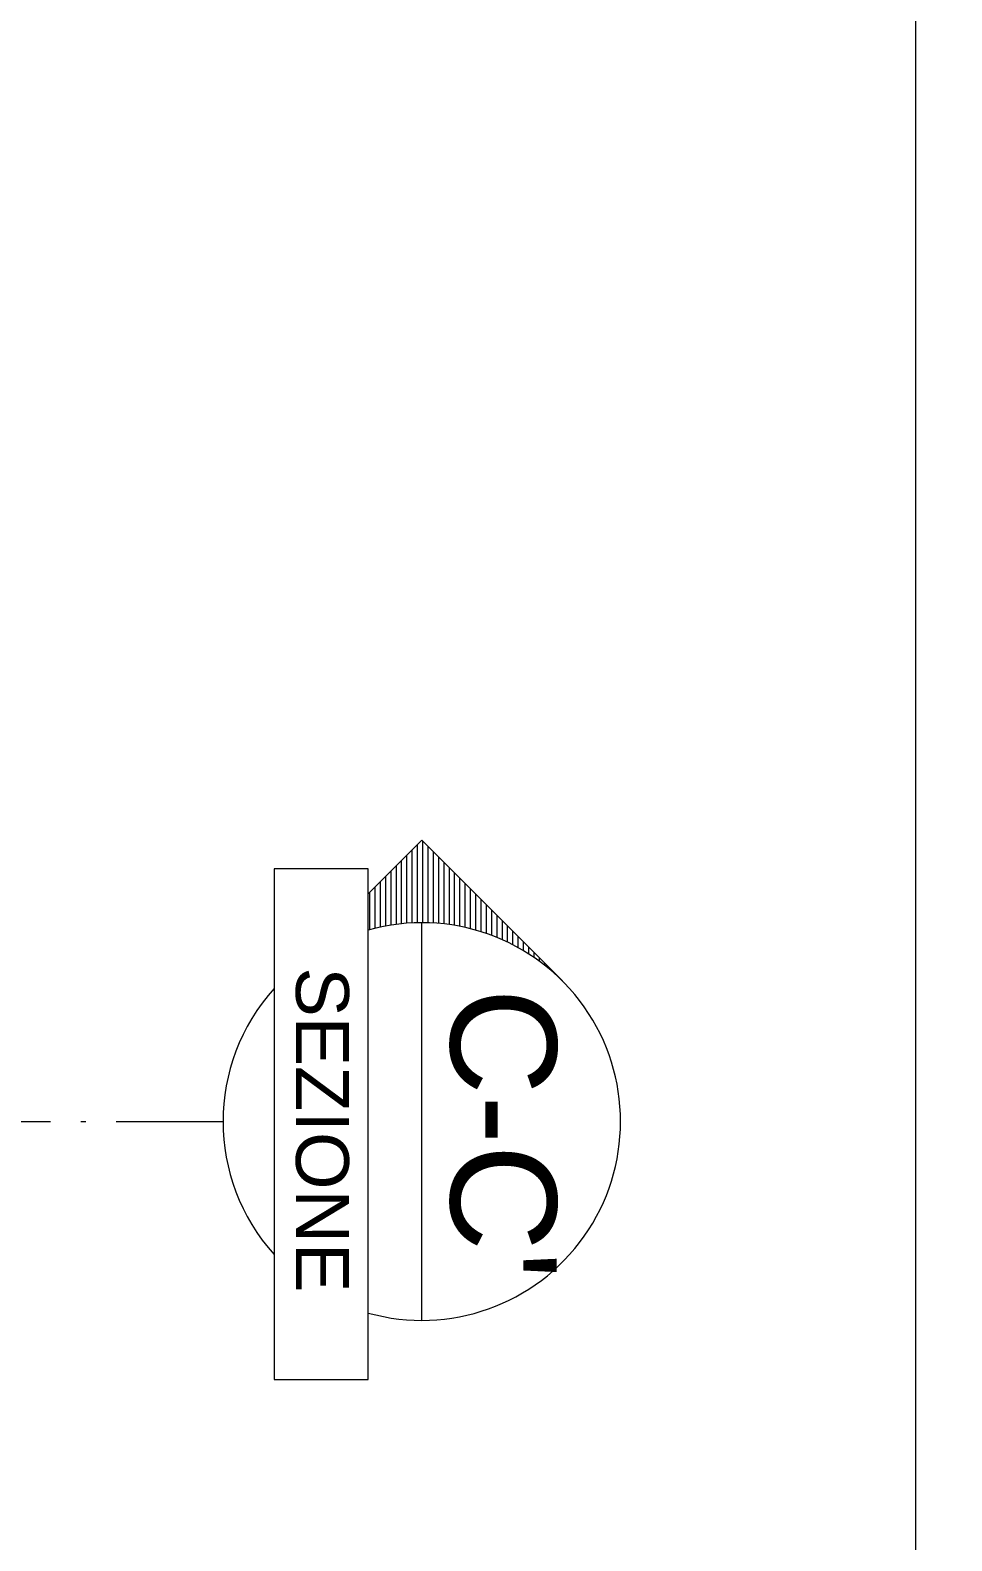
# Model space of a CAD drawing. Header units: millimetres. Extents: x -853320 to 19484, y -510814 to 9708.
# Drawn here: x 16784 to 17700, y 5919 to 7419 of the extents above; entities that cross this region are included whole.
import ezdxf
from ezdxf.enums import TextEntityAlignment as Align

# ---------------------------------------------------------------- set-up
doc = ezdxf.new("R2010")
doc.units = ezdxf.units.MM
doc.linetypes.add('CONTINUA', pattern=[0])
doc.linetypes.add('DASHDOT', pattern=[18.5, 12, -3, 0.5, -3])
doc.layers.add('DS_ST_quote 1_50', color=7, linetype='Continuous')
doc.layers.add('F_Sezioni', color=5, linetype='Continuous', lineweight=9)
doc.layers.add('F_Testi', color=7, linetype='Continuous', lineweight=5, true_color=0x136734)
doc.styles.add('ARIAL', font='arial.ttf')
doc.dimstyles.new('ISO-100', dxfattribs={"dimtxt": 100, "dimasz": 5, "dimexe": 0.25, "dimexo": 6, "dimgap": 6, "dimtad": 1, "dimtxsty": 'ARIAL', "dimblk": 'ARCHTICK', "dimcen": 2.5, "dimdle": 15, "dimse1": 1, "dimse2": 1, "dimclrd": 256, "dimclre": 256, "dimclrt": 256, "dimadec": 0, "dimazin": 0, "dimtfac": 1, "dimtmove": 0, "dimatfit": 3, "dimldrblk": 'ARCHTICK', "dimfxl": 1, "dimlwd": -1, "dimlwe": -1, "dimarcsym": 0})

# ---------------------------------------------------------------- blocks, each defined once
blk = doc.blocks.new('*X61')
at = {"color": 0}
for p, q in [((14.5683, 15.16), (14.5722, 15.16)), ((14.5783, 15.17), (14.5803, 15.17)), ((14.5883, 15.18), (14.589, 15.18)), ((14.5383, 15.13), (14.5509, 15.13)), ((14.5483, 15.14), (14.5575, 15.14)), ((14.5583, 15.15), (14.5646, 15.15)), ((14.5083, 15.1), (14.5337, 15.1)), ((14.5183, 15.11), (14.5391, 15.11)), ((14.5283, 15.12), (14.5448, 15.12)), ((14.4883, 15.08), (14.5242, 15.08)), ((14.4983, 15.09), (14.5288, 15.09)), ((14.4583, 15.05), (14.5125, 15.05)), ((14.4683, 15.06), (14.5161, 15.06)), ((14.4783, 15.07), (14.52, 15.07)), ((14.4283, 15.02), (14.5036, 15.02)), ((14.4383, 15.03), (14.5063, 15.03)), ((14.4483, 15.04), (14.5092, 15.04)), ((14.3983, 14.99), (14.4974, 14.99)), ((14.4083, 15), (14.4992, 15)), ((14.4183, 15.01), (14.5012, 15.01)), ((14.3683, 14.96), (14.4936, 14.96)), ((14.3783, 14.97), (14.4946, 14.97)), ((14.3883, 14.98), (14.4959, 14.98)), ((14.3383, 14.93), (14.4923, 14.93)), ((14.3483, 14.94), (14.4925, 14.94)), ((14.3583, 14.95), (14.4929, 14.95)), ((14.3457, 14.92), (14.4924, 14.92)), ((14.3557, 14.91), (14.4928, 14.91)), ((14.3657, 14.9), (14.4934, 14.9)), ((14.3757, 14.89), (14.4943, 14.89)), ((14.3857, 14.88), (14.4955, 14.88)), ((14.3957, 14.87), (14.497, 14.87)), ((14.4057, 14.86), (14.4987, 14.86)), ((14.4157, 14.85), (14.5007, 14.85)), ((14.4257, 14.84), (14.503, 14.84)), ((14.4357, 14.83), (14.5055, 14.83))]:
    blk.add_line(p, q, dxfattribs=at)
blk = doc.blocks.new('_ArchTick')
at = {"color": 0, "linetype": 'ByBlock', "const_width": 0.15}
blk.add_lwpolyline([(-0.5, -0.5), (0.5, 0.5)], dxfattribs=at)
blk = doc.blocks.new('*D146')
at = {"layer": 'Defpoints', "color": 0, "transparency": 16777216}
for p in [(5588.6, 7348.8), (19268.5, 2810.7), (19483.8, 2810.7)]:
    blk.add_point(p, dxfattribs=at)
at = {"layer": 'DS_ST_quote 1_50', "transparency": 16777216}
blk.add_line((19268.5, 7363.8), (19268.5, 2795.7), dxfattribs=at)
at = {"layer": 'DS_ST_quote 1_50', "transparency": 16777216, "xscale": 5, "yscale": 5, "zscale": 5}
for p, rotation in [((19268.5, 7348.8), 90), ((19268.5, 2810.7), 270)]:
    blk.add_blockref('_ArchTick', p, dxfattribs=dict(at, rotation=rotation))
at = {"layer": 'DS_ST_quote 1_50', "transparency": 16777216, "insert": (19202.4, 5079.7), "char_height": 100, "attachment_point": 5, "rotation": 90, "style": 'ARIAL'}
blk.add_mtext('4538,15', dxfattribs=at)

msp = doc.modelspace()

# ---------------------------------------------------------------- linework, layer by layer
at = {"layer": 'F_Sezioni', "color": 2, "linetype": 'CONTINUA', "lineweight": 15}
for p, q in [((17173.492, 6614.834), (17120.315, 6561.657)), ((17173.492, 6614.834), (17313.102, 6475.225)), ((17173.492, 6138.178), (17173.492, 6533.053))]:
    msp.add_line(p, q, dxfattribs=at)
at = {"layer": 'F_Sezioni', "color": 2}
msp.add_lwpolyline([(17120.315, 6586.664), (17026.835, 6586.664), (17026.835, 6079.373), (17120.315, 6079.373)], close=True, dxfattribs=at)
at = {"layer": 'F_Sezioni', "color": 3, "linetype": 'DASHDOT', "lineweight": 15, "ltscale": 10}
msp.add_lwpolyline([(1972.521, 6461.717), (1884.722, 6574.264), (1884.722, 6335.616), (16976.055, 6335.616)], dxfattribs=at)
at = {"layer": 'F_Sezioni', "color": 2, "linetype": 'CONTINUA', "lineweight": 15}
for start, end in [(254.375075, 105.624925), (137.970836, 222.029164)]:
    msp.add_arc((17173.492, 6335.616), 197.438, start, end, dxfattribs=at)
at = {"layer": 'F_Testi'}
msp.add_lwpolyline([(1358.513, 9708.34), (17663.857, 9708.34), (17663.857, 1031.418), (1358.513, 1031.418)], close=True, dxfattribs=at)
msp.add_lwpolyline([(1358.513, 9708.34), (17663.857, 9708.34), (17663.857, 1031.418), (1358.513, 1031.418)], close=True, dxfattribs=at)

# ---------------------------------------------------------------- block references
at = {"layer": 'F_Sezioni', "color": 2, "lineweight": 15, "extrusion": (0, 0, -1), "xscale": -526.5, "yscale": 526.5, "zscale": -526.5, "rotation": 90}
msp.add_blockref('*X61', (-9313.531, 14163.263), dxfattribs=at)

# ---------------------------------------------------------------- texts
at = {"layer": 'F_Sezioni', "color": 2, "linetype": 'CONTINUA', "lineweight": 15, "style": 'ARIAL'}
msp.add_attdef('SEZIONE', text='', height=52.65, rotation=270, dxfattribs=at).set_placement((17074.774, 6327.302), align=Align.MIDDLE)
at = {"layer": 'F_Testi', "linetype": 'Continuous', "style": 'ARIAL'}
msp.add_attdef("C-C'", text='', height=105.3, rotation=270, dxfattribs=at).set_placement((17254.756, 6323.492), align=Align.MIDDLE)

# ---------------------------------------------------------------- dimensions: what is measured, and where the dimension line sits
at = {"layer": 'DS_ST_quote 1_50', "color": 4}
dim = msp.add_linear_dim(base=(19268.5243, 2810.6601), p1=(5588.556, 7348.8148), p2=(19483.824, 2810.6601), angle=90, dimstyle='ISO-100', dxfattribs=at)
dim.commit()
dim.dimension.update_dxf_attribs({"geometry": '*D146', "text_midpoint": (19202.4288, 5079.7375)})

doc.saveas('drawing.dxf')
